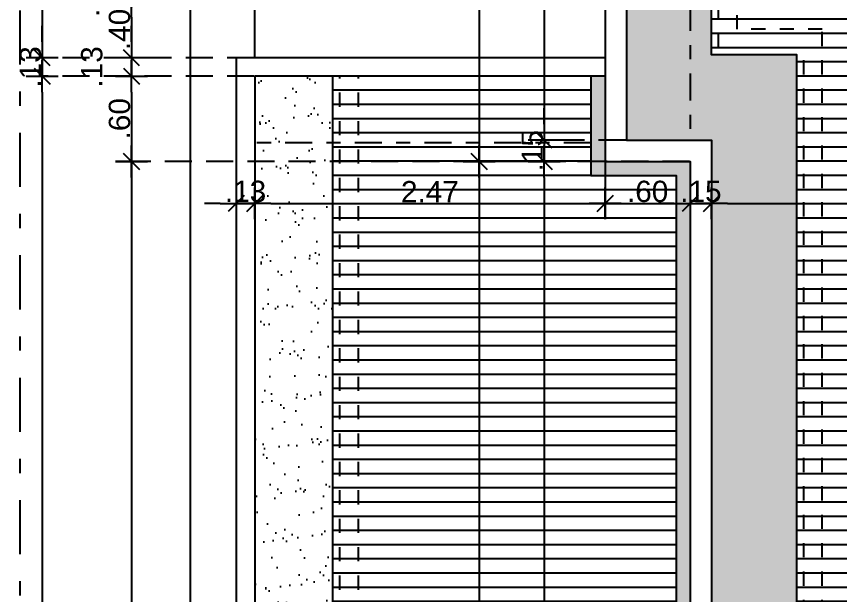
# Model space of a CAD drawing. Header units: millimetres. Extents: x 1974 to 2225, y 1614 to 1800.
# Drawn here: x 2056.56 to 2062.36, y 1630.94 to 1635.02 of the extents above; entities that cross this region are included whole.
import ezdxf

# ---------------------------------------------------------------- set-up
doc = ezdxf.new("R2010")
doc.units = ezdxf.units.MM
doc.header["$LTSCALE"] = 0.03
doc.header["$PDMODE"] = 34
doc.linetypes.add('DASHDOT', pattern=[25.4, 12.7, -6.35, 0, -6.35])
doc.linetypes.add('HIDDEN', pattern=[9.525, 6.35, -3.175])
for name, color, linetype in [('COTA', 250, 'Continuous'), ('PL09', 9, 'Continuous'), ('PL250', 250, 'Continuous'), ('PL251', 251, 'Continuous'), ('PL5', 5, 'Continuous'), ('PL6', 6, 'Continuous'), ('Projeção', 250, 'HIDDEN')]:
    doc.layers.add(name, color=color, linetype=linetype)
doc.styles.get("Standard").update_dxf_attribs({"font": 'arial.ttf'})
doc.dimstyles.new('TICK01', dxfattribs={"dimscale": 0, "dimtxt": 2, "dimasz": 1.5, "dimexe": 0.18, "dimexo": 0.06, "dimgap": 0.09, "dimtad": 1, "dimzin": 4, "dimdsep": 46, "dimtxsty": 'Standard', "dimblk": 'TICK1', "dimcen": 0.09, "dimclrd": 256, "dimclre": 256, "dimclrt": 4, "dimaunit": 1, "dimadec": 0, "dimazin": 0, "dimtfac": 1, "dimtix": 1, "dimtmove": 2, "dimatfit": 3, "dimldrblk": 'TICK1', "dimfxl": 1, "dimtolj": 1, "dimtzin": 12, "dimarcsym": 0})
pattern_1 = [(0, (0, 0), (0, 0.1), [])]

# ---------------------------------------------------------------- blocks, each defined once
blk = doc.blocks.new('TICK1')
for p, q in [((0, 1), (0, -1)), ((-1, 0), (1, 0)), ((0.5, 0.5), (-0.5, -0.5))]:
    blk.add_line(p, q)
blk = doc.blocks.new('*D93')
at = {"layer": 'COTA', "linetype": 'HIDDEN', "lineweight": -2, "transparency": 16777216}
for p, q in [((2058.1091, 1634.7229), (2058.1091, 1633.6883)), ((2058.2391, 1634.5929), (2058.2391, 1633.6883))]:
    blk.add_line(p, q, dxfattribs=at)
at = {"layer": 'COTA', "lineweight": -2, "transparency": 16777216}
for p, q in [((2057.9966, 1633.7018), (2057.8841, 1633.7018)), ((2058.1091, 1633.7018), (2058.2391, 1633.7018)), ((2058.3516, 1633.7018), (2058.4641, 1633.7018))]:
    blk.add_line(p, q, dxfattribs=at)
at = {"layer": 'DEFPOINTS', "color": 0, "transparency": 16777216}
for p in [(2058.1091, 1634.7274), (2058.2391, 1634.5974), (2058.2391, 1633.7018)]:
    blk.add_point(p, dxfattribs=at)
at = {"layer": 'COTA', "lineweight": -2, "transparency": 16777216, "xscale": 0.112499999905691, "yscale": 0.112499999905691, "zscale": 0.112499999905691}
blk.add_blockref('TICK1', (2058.1091, 1633.7018), dxfattribs=at)
at = {"layer": 'COTA', "lineweight": -2, "transparency": 16777216, "xscale": 0.112499999905691, "yscale": 0.112499999905691, "zscale": 0.112499999905691, "rotation": 180}
blk.add_blockref('TICK1', (2058.2391, 1633.7018), dxfattribs=at)
at = {"layer": 'COTA', "color": 4, "transparency": 16777216, "insert": (2058.1741, 1633.7852), "char_height": 0.15, "attachment_point": 5}
blk.add_mtext('\\A1;.13', dxfattribs=at)
blk = doc.blocks.new('*D94')
at = {"layer": 'COTA', "linetype": 'HIDDEN', "lineweight": -2, "transparency": 16777216}
for p, q in [((2058.2391, 1634.5929), (2058.2391, 1633.6883)), ((2060.7061, 1633.9929), (2060.7061, 1633.6883))]:
    blk.add_line(p, q, dxfattribs=at)
at = {"layer": 'COTA', "lineweight": -2, "transparency": 16777216}
blk.add_line((2058.3516, 1633.7018), (2060.5936, 1633.7018), dxfattribs=at)
at = {"layer": 'DEFPOINTS', "color": 0, "transparency": 16777216}
for p in [(2058.2391, 1634.5974), (2060.7061, 1633.9974), (2060.7061, 1633.7018)]:
    blk.add_point(p, dxfattribs=at)
at = {"layer": 'COTA', "lineweight": -2, "transparency": 16777216, "xscale": 0.112499999905691, "yscale": 0.112499999905691, "zscale": 0.112499999905691, "rotation": 180}
blk.add_blockref('TICK1', (2058.2391, 1633.7018), dxfattribs=at)
at = {"layer": 'COTA', "lineweight": -2, "transparency": 16777216, "xscale": 0.112499999905691, "yscale": 0.112499999905691, "zscale": 0.112499999905691}
blk.add_blockref('TICK1', (2060.7061, 1633.7018), dxfattribs=at)
at = {"layer": 'COTA', "color": 4, "transparency": 16777216, "insert": (2059.4726, 1633.7839), "char_height": 0.15, "attachment_point": 5}
blk.add_mtext('\\A1;2.47', dxfattribs=at)
blk = doc.blocks.new('*D95')
at = {"layer": 'COTA', "linetype": 'HIDDEN', "lineweight": -2, "transparency": 16777216}
for p, q in [((2060.7061, 1633.9929), (2060.7061, 1633.6883)), ((2061.3061, 1633.9929), (2061.3061, 1633.6883))]:
    blk.add_line(p, q, dxfattribs=at)
at = {"layer": 'COTA', "lineweight": -2, "transparency": 16777216}
blk.add_line((2060.8186, 1633.7018), (2061.1936, 1633.7018), dxfattribs=at)
at = {"layer": 'DEFPOINTS', "color": 0, "transparency": 16777216}
for p in [(2060.7061, 1633.9974), (2061.3061, 1633.9974), (2061.3061, 1633.7018)]:
    blk.add_point(p, dxfattribs=at)
at = {"layer": 'COTA', "lineweight": -2, "transparency": 16777216, "xscale": 0.112499999905691, "yscale": 0.112499999905691, "zscale": 0.112499999905691, "rotation": 180}
blk.add_blockref('TICK1', (2060.7061, 1633.7018), dxfattribs=at)
at = {"layer": 'COTA', "lineweight": -2, "transparency": 16777216, "xscale": 0.112499999905691, "yscale": 0.112499999905691, "zscale": 0.112499999905691}
blk.add_blockref('TICK1', (2061.3061, 1633.7018), dxfattribs=at)
at = {"layer": 'COTA', "color": 4, "transparency": 16777216, "insert": (2061.0061, 1633.7851), "char_height": 0.15, "attachment_point": 5}
blk.add_mtext('\\A1;.60', dxfattribs=at)
blk = doc.blocks.new('*D96')
at = {"layer": 'COTA', "linetype": 'HIDDEN', "lineweight": -2, "transparency": 16777216}
for p, q in [((2061.4561, 1634.1429), (2061.4561, 1633.6883)), ((2061.3061, 1633.9929), (2061.3061, 1633.6883))]:
    blk.add_line(p, q, dxfattribs=at)
at = {"layer": 'COTA', "lineweight": -2, "transparency": 16777216}
for p, q in [((2061.1936, 1633.7018), (2061.0811, 1633.7018)), ((2061.3061, 1633.7018), (2061.4561, 1633.7018)), ((2061.5686, 1633.7018), (2061.6811, 1633.7018))]:
    blk.add_line(p, q, dxfattribs=at)
at = {"layer": 'DEFPOINTS', "color": 0, "transparency": 16777216}
for p in [(2061.4561, 1634.1474), (2061.3061, 1633.9974), (2061.4561, 1633.7018)]:
    blk.add_point(p, dxfattribs=at)
at = {"layer": 'COTA', "lineweight": -2, "transparency": 16777216, "xscale": 0.112499999905691, "yscale": 0.112499999905691, "zscale": 0.112499999905691}
blk.add_blockref('TICK1', (2061.3061, 1633.7018), dxfattribs=at)
at = {"layer": 'COTA', "lineweight": -2, "transparency": 16777216, "xscale": 0.112499999905691, "yscale": 0.112499999905691, "zscale": 0.112499999905691, "rotation": 180}
blk.add_blockref('TICK1', (2061.4561, 1633.7018), dxfattribs=at)
at = {"layer": 'COTA', "color": 4, "transparency": 16777216, "insert": (2061.3811, 1633.7851), "char_height": 0.15, "attachment_point": 5}
blk.add_mtext('\\A1;.15', dxfattribs=at)
blk = doc.blocks.new('*D97')
at = {"layer": 'COTA', "linetype": 'HIDDEN', "lineweight": -2, "transparency": 16777216}
for p, q in [((2061.4561, 1634.1429), (2061.4561, 1633.6883)), ((2068.3101, 1633.6975), (2068.3101, 1633.7153))]:
    blk.add_line(p, q, dxfattribs=at)
at = {"layer": 'COTA', "lineweight": -2, "transparency": 16777216}
blk.add_line((2061.5686, 1633.7018), (2068.1976, 1633.7018), dxfattribs=at)
at = {"layer": 'DEFPOINTS', "color": 0, "transparency": 16777216}
for p in [(2061.4561, 1634.1474), (2068.3101, 1633.7018), (2068.3101, 1633.693)]:
    blk.add_point(p, dxfattribs=at)
at = {"layer": 'COTA', "lineweight": -2, "transparency": 16777216, "xscale": 0.112499999905691, "yscale": 0.112499999905691, "zscale": 0.112499999905691, "rotation": 180}
blk.add_blockref('TICK1', (2061.4561, 1633.7018), dxfattribs=at)
at = {"layer": 'COTA', "lineweight": -2, "transparency": 16777216, "xscale": 0.112499999905691, "yscale": 0.112499999905691, "zscale": 0.112499999905691}
blk.add_blockref('TICK1', (2068.3101, 1633.7018), dxfattribs=at)
at = {"layer": 'COTA', "color": 4, "transparency": 16777216, "insert": (2064.8831, 1633.7851), "char_height": 0.15, "attachment_point": 5}
blk.add_mtext('\\A1;6.85', dxfattribs=at)
blk = doc.blocks.new('*D149')
at = {"layer": 'COTA', "lineweight": -2, "transparency": 16777216}
for p, q in [((2057.3705, 1635.3077), (2057.3705, 1635.4202)), ((2057.3705, 1635.1952), (2057.3705, 1635.1252)), ((2057.3705, 1635.0127), (2057.3705, 1634.9002))]:
    blk.add_line(p, q, dxfattribs=at)
at = {"layer": 'COTA', "linetype": 'HIDDEN', "lineweight": -2, "transparency": 16777216}
for p, q in [((2058.2346, 1635.1952), (2057.357, 1635.1952)), ((2058.2346, 1635.1252), (2057.357, 1635.1252))]:
    blk.add_line(p, q, dxfattribs=at)
at = {"layer": 'DEFPOINTS', "color": 0, "transparency": 16777216}
for p in [(2058.2391, 1635.1952), (2057.3705, 1635.1252), (2058.2391, 1635.1252)]:
    blk.add_point(p, dxfattribs=at)
at = {"layer": 'COTA', "lineweight": -2, "transparency": 16777216, "xscale": 0.112499999905691, "yscale": 0.112499999905691, "zscale": 0.112499999905691}
for p, rotation in [((2057.3705, 1635.1952), 270), ((2057.3705, 1635.1252), 90)]:
    blk.add_blockref('TICK1', p, dxfattribs=dict(at, rotation=rotation))
at = {"layer": 'COTA', "color": 4, "transparency": 16777216, "insert": (2057.0717, 1635.1602), "char_height": 0.15, "attachment_point": 5, "rotation": 90}
blk.add_mtext('\\A1;.07', dxfattribs=at)
blk = doc.blocks.new('*D150')
at = {"layer": 'COTA', "linetype": 'HIDDEN', "lineweight": -2, "transparency": 16777216}
for p, q in [((2058.2346, 1635.1252), (2057.357, 1635.1252)), ((2058.2346, 1634.7274), (2057.357, 1634.7274))]:
    blk.add_line(p, q, dxfattribs=at)
at = {"layer": 'COTA', "lineweight": -2, "transparency": 16777216}
blk.add_line((2057.3705, 1635.0127), (2057.3705, 1634.8399), dxfattribs=at)
at = {"layer": 'DEFPOINTS', "color": 0, "transparency": 16777216}
for p in [(2058.2391, 1635.1252), (2057.3705, 1634.7274), (2058.2391, 1634.7274)]:
    blk.add_point(p, dxfattribs=at)
at = {"layer": 'COTA', "lineweight": -2, "transparency": 16777216, "xscale": 0.112499999905691, "yscale": 0.112499999905691, "zscale": 0.112499999905691}
for p, rotation in [((2057.3705, 1635.1252), 90), ((2057.3705, 1634.7274), 270)]:
    blk.add_blockref('TICK1', p, dxfattribs=dict(at, rotation=rotation))
at = {"layer": 'COTA', "color": 4, "transparency": 16777216, "insert": (2057.2872, 1634.9263), "char_height": 0.15, "attachment_point": 5, "rotation": 90}
blk.add_mtext('\\A1;.40', dxfattribs=at)
blk = doc.blocks.new('*D151')
at = {"layer": 'COTA', "lineweight": -2, "transparency": 16777216}
for p, q in [((2057.3705, 1634.8399), (2057.3705, 1634.9524)), ((2057.3705, 1634.7274), (2057.3705, 1634.5974)), ((2057.3705, 1634.4849), (2057.3705, 1634.3724))]:
    blk.add_line(p, q, dxfattribs=at)
at = {"layer": 'COTA', "linetype": 'HIDDEN', "lineweight": -2, "transparency": 16777216}
for p, q in [((2058.2346, 1634.7274), (2057.357, 1634.7274)), ((2058.2346, 1634.5974), (2057.357, 1634.5974))]:
    blk.add_line(p, q, dxfattribs=at)
at = {"layer": 'DEFPOINTS', "color": 0, "transparency": 16777216}
for p in [(2058.2391, 1634.7274), (2057.3705, 1634.5974), (2058.2391, 1634.5974)]:
    blk.add_point(p, dxfattribs=at)
at = {"layer": 'COTA', "lineweight": -2, "transparency": 16777216, "xscale": 0.112499999905691, "yscale": 0.112499999905691, "zscale": 0.112499999905691}
for p, rotation in [((2057.3705, 1634.7274), 270), ((2057.3705, 1634.5974), 90)]:
    blk.add_blockref('TICK1', p, dxfattribs=dict(at, rotation=rotation))
at = {"layer": 'COTA', "color": 4, "transparency": 16777216, "insert": (2057.0919, 1634.6624), "char_height": 0.15, "attachment_point": 5, "rotation": 90}
blk.add_mtext('\\A1;.13', dxfattribs=at)
blk = doc.blocks.new('*D152')
at = {"layer": 'COTA', "linetype": 'HIDDEN', "lineweight": -2, "transparency": 16777216}
for p, q in [((2058.2346, 1634.5974), (2057.357, 1634.5974)), ((2060.7016, 1633.9974), (2057.357, 1633.9974))]:
    blk.add_line(p, q, dxfattribs=at)
at = {"layer": 'COTA', "lineweight": -2, "transparency": 16777216}
blk.add_line((2057.3705, 1634.4849), (2057.3705, 1634.1099), dxfattribs=at)
at = {"layer": 'DEFPOINTS', "color": 0, "transparency": 16777216}
for p in [(2058.2391, 1634.5974), (2057.3705, 1633.9974), (2060.7061, 1633.9974)]:
    blk.add_point(p, dxfattribs=at)
at = {"layer": 'COTA', "lineweight": -2, "transparency": 16777216, "xscale": 0.112499999905691, "yscale": 0.112499999905691, "zscale": 0.112499999905691}
for p, rotation in [((2057.3705, 1634.5974), 90), ((2057.3705, 1633.9974), 270)]:
    blk.add_blockref('TICK1', p, dxfattribs=dict(at, rotation=rotation))
at = {"layer": 'COTA', "color": 4, "transparency": 16777216, "insert": (2057.2872, 1634.2974), "char_height": 0.15, "attachment_point": 5, "rotation": 90}
blk.add_mtext('\\A1;.60', dxfattribs=at)
blk = doc.blocks.new('*D153')
at = {"layer": 'COTA', "linetype": 'HIDDEN', "lineweight": -2, "transparency": 16777216}
for p, q in [((2060.7016, 1633.9974), (2057.357, 1633.9974)), ((2061.1681, 1625.8094), (2057.357, 1625.8094))]:
    blk.add_line(p, q, dxfattribs=at)
at = {"layer": 'COTA', "lineweight": -2, "transparency": 16777216}
blk.add_line((2057.3705, 1633.8849), (2057.3705, 1625.9219), dxfattribs=at)
at = {"layer": 'DEFPOINTS', "color": 0, "transparency": 16777216}
for p in [(2060.7061, 1633.9974), (2057.3705, 1625.8094), (2061.1726, 1625.8094)]:
    blk.add_point(p, dxfattribs=at)
at = {"layer": 'COTA', "lineweight": -2, "transparency": 16777216, "xscale": 0.112499999905691, "yscale": 0.112499999905691, "zscale": 0.112499999905691}
for p, rotation in [((2057.3705, 1633.9974), 90), ((2057.3705, 1625.8094), 270)]:
    blk.add_blockref('TICK1', p, dxfattribs=dict(at, rotation=rotation))
at = {"layer": 'COTA', "color": 4, "transparency": 16777216, "insert": (2057.2872, 1629.9034), "char_height": 0.15, "attachment_point": 5, "rotation": 90}
blk.add_mtext('\\A1;8.19', dxfattribs=at)
blk = doc.blocks.new('*D156')
at = {"layer": 'COTA', "linetype": 'HIDDEN', "lineweight": -2, "transparency": 16777216}
for p, q in [((2060.7016, 1643.2234), (2056.7293, 1643.2234)), ((2057.366, 1634.7274), (2056.7293, 1634.7274))]:
    blk.add_line(p, q, dxfattribs=at)
at = {"layer": 'COTA', "lineweight": -2, "transparency": 16777216}
blk.add_line((2056.7428, 1643.1109), (2056.7428, 1634.8399), dxfattribs=at)
at = {"layer": 'DEFPOINTS', "color": 0, "transparency": 16777216}
for p in [(2060.7061, 1643.2234), (2056.7428, 1634.7274), (2057.3705, 1634.7274)]:
    blk.add_point(p, dxfattribs=at)
at = {"layer": 'COTA', "lineweight": -2, "transparency": 16777216, "xscale": 0.112499999905691, "yscale": 0.112499999905691, "zscale": 0.112499999905691}
for p, rotation in [((2056.7428, 1643.2234), 90), ((2056.7428, 1634.7274), 270)]:
    blk.add_blockref('TICK1', p, dxfattribs=dict(at, rotation=rotation))
at = {"layer": 'COTA', "color": 4, "transparency": 16777216, "insert": (2056.6595, 1638.9754), "char_height": 0.15, "attachment_point": 5, "rotation": 90}
blk.add_mtext('\\A1;8.50', dxfattribs=at)
blk = doc.blocks.new('*D157')
at = {"layer": 'COTA', "lineweight": -2, "transparency": 16777216}
for p, q in [((2056.7428, 1634.8399), (2056.7428, 1634.9524)), ((2056.7428, 1634.7274), (2056.7428, 1634.5974)), ((2056.7428, 1634.4849), (2056.7428, 1634.3724))]:
    blk.add_line(p, q, dxfattribs=at)
at = {"layer": 'COTA', "linetype": 'HIDDEN', "lineweight": -2, "transparency": 16777216}
for p, q in [((2057.366, 1634.7274), (2056.7293, 1634.7274)), ((2057.366, 1634.5974), (2056.7293, 1634.5974))]:
    blk.add_line(p, q, dxfattribs=at)
at = {"layer": 'DEFPOINTS', "color": 0, "transparency": 16777216}
for p in [(2057.3705, 1634.7274), (2056.7428, 1634.5974), (2057.3705, 1634.5974)]:
    blk.add_point(p, dxfattribs=at)
at = {"layer": 'COTA', "lineweight": -2, "transparency": 16777216, "xscale": 0.112499999905691, "yscale": 0.112499999905691, "zscale": 0.112499999905691}
for p, rotation in [((2056.7428, 1634.7274), 270), ((2056.7428, 1634.5974), 90)]:
    blk.add_blockref('TICK1', p, dxfattribs=dict(at, rotation=rotation))
at = {"layer": 'COTA', "color": 4, "transparency": 16777216, "insert": (2056.6594, 1634.6624), "char_height": 0.15, "attachment_point": 5, "rotation": 90}
blk.add_mtext('\\A1;.13', dxfattribs=at)
blk = doc.blocks.new('*D158')
at = {"layer": 'COTA', "linetype": 'HIDDEN', "lineweight": -2, "transparency": 16777216}
for p, q in [((2057.366, 1634.5974), (2056.7293, 1634.5974)), ((2057.366, 1625.7814), (2056.7293, 1625.7814))]:
    blk.add_line(p, q, dxfattribs=at)
at = {"layer": 'COTA', "lineweight": -2, "transparency": 16777216}
blk.add_line((2056.7428, 1634.4849), (2056.7428, 1625.8939), dxfattribs=at)
at = {"layer": 'DEFPOINTS', "color": 0, "transparency": 16777216}
for p in [(2057.3705, 1634.5974), (2056.7428, 1625.7814), (2057.3705, 1625.7814)]:
    blk.add_point(p, dxfattribs=at)
at = {"layer": 'COTA', "lineweight": -2, "transparency": 16777216, "xscale": 0.112499999905691, "yscale": 0.112499999905691, "zscale": 0.112499999905691}
for p, rotation in [((2056.7428, 1634.5974), 90), ((2056.7428, 1625.7814), 270)]:
    blk.add_blockref('TICK1', p, dxfattribs=dict(at, rotation=rotation))
at = {"layer": 'COTA', "color": 4, "transparency": 16777216, "insert": (2056.6595, 1630.1894), "char_height": 0.15, "attachment_point": 5, "rotation": 90}
blk.add_mtext('\\A1;8.82', dxfattribs=at)
blk = doc.blocks.new('*D163')
at = {"layer": 'COTA', "linetype": 'HIDDEN', "lineweight": -2, "transparency": 16777216}
for p, q in [((2060.8516, 1637.8434), (2060.2637, 1637.8434)), ((2060.8516, 1634.1474), (2060.2637, 1634.1474))]:
    blk.add_line(p, q, dxfattribs=at)
at = {"layer": 'COTA', "lineweight": -2, "transparency": 16777216}
blk.add_line((2060.2772, 1637.7309), (2060.2772, 1634.2599), dxfattribs=at)
at = {"layer": 'DEFPOINTS', "color": 0, "transparency": 16777216}
for p in [(2060.8561, 1637.8434), (2060.2772, 1634.1474), (2060.8561, 1634.1474)]:
    blk.add_point(p, dxfattribs=at)
at = {"layer": 'COTA', "lineweight": -2, "transparency": 16777216, "xscale": 0.112499999905691, "yscale": 0.112499999905691, "zscale": 0.112499999905691}
for p, rotation in [((2060.2772, 1637.8434), 90), ((2060.2772, 1634.1474), 270)]:
    blk.add_blockref('TICK1', p, dxfattribs=dict(at, rotation=rotation))
at = {"layer": 'COTA', "color": 4, "transparency": 16777216, "insert": (2060.1939, 1635.9954), "char_height": 0.15, "attachment_point": 5, "rotation": 90}
blk.add_mtext('\\A1;3.70', dxfattribs=at)
blk = doc.blocks.new('*D164')
at = {"layer": 'COTA', "lineweight": -2, "transparency": 16777216}
for p, q in [((2060.2772, 1634.2599), (2060.2772, 1634.3724)), ((2060.2772, 1634.1474), (2060.2772, 1633.9974)), ((2060.2772, 1633.8849), (2060.2772, 1633.7724))]:
    blk.add_line(p, q, dxfattribs=at)
at = {"layer": 'COTA', "linetype": 'HIDDEN', "lineweight": -2, "transparency": 16777216}
for p, q in [((2060.8516, 1634.1474), (2060.2637, 1634.1474)), ((2061.3016, 1633.9974), (2060.2637, 1633.9974))]:
    blk.add_line(p, q, dxfattribs=at)
at = {"layer": 'DEFPOINTS', "color": 0, "transparency": 16777216}
for p in [(2060.8561, 1634.1474), (2060.2772, 1633.9974), (2061.3061, 1633.9974)]:
    blk.add_point(p, dxfattribs=at)
at = {"layer": 'COTA', "lineweight": -2, "transparency": 16777216, "xscale": 0.112499999905691, "yscale": 0.112499999905691, "zscale": 0.112499999905691}
for p, rotation in [((2060.2772, 1634.1474), 270), ((2060.2772, 1633.9974), 90)]:
    blk.add_blockref('TICK1', p, dxfattribs=dict(at, rotation=rotation))
at = {"layer": 'COTA', "color": 4, "transparency": 16777216, "insert": (2060.1939, 1634.0724), "char_height": 0.15, "attachment_point": 5, "rotation": 90}
blk.add_mtext('\\A1;.15', dxfattribs=at)
blk = doc.blocks.new('*D165')
at = {"layer": 'COTA', "linetype": 'HIDDEN', "lineweight": -2, "transparency": 16777216}
for p, q in [((2061.3016, 1633.9974), (2060.2637, 1633.9974)), ((2061.3016, 1625.8094), (2060.2637, 1625.8094))]:
    blk.add_line(p, q, dxfattribs=at)
at = {"layer": 'COTA', "lineweight": -2, "transparency": 16777216}
blk.add_line((2060.2772, 1633.8849), (2060.2772, 1625.9219), dxfattribs=at)
at = {"layer": 'DEFPOINTS', "color": 0, "transparency": 16777216}
for p in [(2061.3061, 1633.9974), (2060.2772, 1625.8094), (2061.3061, 1625.8094)]:
    blk.add_point(p, dxfattribs=at)
at = {"layer": 'COTA', "lineweight": -2, "transparency": 16777216, "xscale": 0.112499999905691, "yscale": 0.112499999905691, "zscale": 0.112499999905691}
for p, rotation in [((2060.2772, 1633.9974), 90), ((2060.2772, 1625.8094), 270)]:
    blk.add_blockref('TICK1', p, dxfattribs=dict(at, rotation=rotation))
at = {"layer": 'COTA', "color": 4, "transparency": 16777216, "insert": (2060.1939, 1629.9034), "char_height": 0.15, "attachment_point": 5, "rotation": 90}
blk.add_mtext('\\A1;8.19', dxfattribs=at)
blk = doc.blocks.new('*D167')
at = {"layer": 'COTA', "linetype": 'HIDDEN', "lineweight": -2, "transparency": 16777216}
for p, q in [((2060.2727, 1643.2234), (2059.8052, 1643.2234)), ((2060.2727, 1633.9974), (2059.8052, 1633.9974))]:
    blk.add_line(p, q, dxfattribs=at)
at = {"layer": 'COTA', "lineweight": -2, "transparency": 16777216}
blk.add_line((2059.8187, 1643.1109), (2059.8187, 1634.1099), dxfattribs=at)
at = {"layer": 'DEFPOINTS', "color": 0, "transparency": 16777216}
for p in [(2060.2772, 1643.2234), (2059.8187, 1633.9974), (2060.2772, 1633.9974)]:
    blk.add_point(p, dxfattribs=at)
at = {"layer": 'COTA', "lineweight": -2, "transparency": 16777216, "xscale": 0.112499999905691, "yscale": 0.112499999905691, "zscale": 0.112499999905691}
for p, rotation in [((2059.8187, 1643.2234), 90), ((2059.8187, 1633.9974), 270)]:
    blk.add_blockref('TICK1', p, dxfattribs=dict(at, rotation=rotation))
at = {"layer": 'COTA', "color": 4, "transparency": 16777216, "insert": (2059.7353, 1638.6104), "char_height": 0.15, "attachment_point": 5, "rotation": 90}
blk.add_mtext('\\A1;9.23', dxfattribs=at)
blk = doc.blocks.new('*D168')
at = {"layer": 'COTA', "linetype": 'HIDDEN', "lineweight": -2, "transparency": 16777216}
for p, q in [((2060.2727, 1633.9974), (2059.8052, 1633.9974)), ((2060.2727, 1625.8094), (2059.8052, 1625.8094))]:
    blk.add_line(p, q, dxfattribs=at)
at = {"layer": 'COTA', "lineweight": -2, "transparency": 16777216}
blk.add_line((2059.8187, 1633.8849), (2059.8187, 1625.9219), dxfattribs=at)
at = {"layer": 'DEFPOINTS', "color": 0, "transparency": 16777216}
for p in [(2060.2772, 1633.9974), (2059.8187, 1625.8094), (2060.2772, 1625.8094)]:
    blk.add_point(p, dxfattribs=at)
at = {"layer": 'COTA', "lineweight": -2, "transparency": 16777216, "xscale": 0.112499999905691, "yscale": 0.112499999905691, "zscale": 0.112499999905691}
for p, rotation in [((2059.8187, 1633.9974), 90), ((2059.8187, 1625.8094), 270)]:
    blk.add_blockref('TICK1', p, dxfattribs=dict(at, rotation=rotation))
at = {"layer": 'COTA', "color": 4, "transparency": 16777216, "insert": (2059.7354, 1629.9034), "char_height": 0.15, "attachment_point": 5, "rotation": 90}
blk.add_mtext('\\A1;8.19', dxfattribs=at)

msp = doc.modelspace()

# ---------------------------------------------------------------- hatches: boundary and pattern name
at = {"layer": 'PL09'}
h = msp.add_hatch(color=256, dxfattribs=at)
h.dxf.hatch_style = 1
h.paths.add_polyline_path([(2061.3061, 1633.9974), (2060.7061, 1633.9974), (2060.7061, 1634.5974), (2060.6061, 1634.5974), (2060.6061, 1633.8974), (2061.2061, 1633.8974), (2061.2061, 1625.8094), (2061.3061, 1625.8094)])
at = {"layer": 'PL250'}
h = msp.add_hatch(dxfattribs=at)
h.set_pattern_fill('_USER', color=256, scale=0.1, pattern_type=0)
h.set_pattern_definition(pattern_1)
h.paths.add_polyline_path([(2064.5321, 1637.8434), (2061.4561, 1637.8434), (2061.4561, 1634.7474), (2062.0561, 1634.7474), (2062.0561, 1625.8094), (2063.4331, 1625.8094), (2063.4331, 1625.7814), (2064.5321, 1625.7814)])
h.paths.add_polyline_path([(2063.1719, 1632.4876), (2063.1719, 1631.2145), (2062.7476, 1631.8511)], flags=16)
h.paths.add_polyline_path([(2066.4922, 1631.2145), (2066.4922, 1632.4876), (2066.9166, 1631.8511)], flags=16)
h.paths.add_polyline_path([(2067.7101, 1637.8434), (2064.5321, 1637.8434), (2064.5321, 1625.7814), (2067.7101, 1625.7814)])
h = msp.add_hatch(dxfattribs=at)
h.set_pattern_fill('_USER', color=256, scale=0.1, pattern_type=0)
h.set_pattern_definition(pattern_1)
h.paths.add_polyline_path([(2059.7522, 1630.8259), (2059.7522, 1629.5529), (2059.3279, 1630.1894)], flags=16)
h.paths.add_polyline_path([(2060.6061, 1634.1274), (2060.6061, 1634.5974), (2058.7891, 1634.5974), (2058.7891, 1634.1274)])
h.paths.add_polyline_path([(2061.2061, 1625.8094), (2061.2061, 1633.8974), (2060.6061, 1633.8974), (2060.6061, 1634.1274), (2058.7891, 1634.1274), (2058.7891, 1625.7814), (2061.1726, 1625.7814), (2061.1726, 1625.8094)])
at = {"layer": 'PL251'}
h = msp.add_hatch(dxfattribs=at)
h.set_pattern_fill('AR-SAND', color=256, scale=0.005, angle=180, style=0)
h.paths.add_polyline_path([(2062.0561, 1634.7474), (2061.4561, 1634.7474), (2061.4561, 1637.8434), (2061.3061, 1637.8434), (2061.3061, 1634.1474), (2061.4561, 1634.1474), (2061.4561, 1625.8094), (2062.0561, 1625.8094)])
h.paths.add_polyline_path([(2061.3061, 1637.8434), (2060.8561, 1637.8434), (2060.8561, 1634.1474), (2061.3061, 1634.1474)])
h = msp.add_hatch(dxfattribs=at)
h.set_pattern_fill('AR-SAND', color=256, scale=0.005, angle=180, style=0)
h.paths.add_polyline_path([(2058.7891, 1634.1274), (2058.2391, 1634.1274), (2058.2391, 1625.7814), (2058.7891, 1625.7814)])
h.paths.add_polyline_path([(2058.7891, 1634.5974), (2058.2391, 1634.5974), (2058.2391, 1634.1274), (2058.7891, 1634.1274)])

# ---------------------------------------------------------------- linework, layer by layer
at = {"color": 5, "linetype": 'DASHDOT'}
msp.add_line((2056.5861, 1619.1634), (2056.5861, 1645.7994), dxfattribs=at)
at = {"layer": 'PL250'}
msp.add_lwpolyline([(2060.6061, 1634.5974), (2060.6061, 1633.8974), (2061.2061, 1633.8974), (2061.2061, 1625.8094)], dxfattribs=at)
at = {"layer": 'PL5'}
for points in [[(2068.3581, 1641.9734), (2068.3581, 1643.2234), (2060.7061, 1643.2234), (2060.7061, 1633.9974), (2061.3061, 1633.9974), (2061.3061, 1625.8094)], [(2060.8561, 1637.8434), (2060.8561, 1634.1474), (2061.4561, 1634.1474), (2061.4561, 1625.8094)]]:
    msp.add_lwpolyline(points, dxfattribs=at)
at = {"layer": 'PL6'}
for p, q in [((2057.7861, 1625.6814), (2057.7861, 1645.7994)), ((2058.2391, 1634.7274), (2058.2391, 1645.7994)), ((2060.7061, 1634.5974), (2058.2391, 1634.5974)), ((2058.2391, 1634.5974), (2058.2391, 1625.7814)), ((2058.7891, 1625.7814), (2058.7891, 1634.5974))]:
    msp.add_line(p, q, dxfattribs=at)
for points in [[(2062.0561, 1625.8094), (2062.0561, 1634.7474), (2061.4561, 1634.7474), (2061.4561, 1637.8434)], [(2060.7061, 1634.7274), (2058.1091, 1634.7274), (2058.1091, 1625.4814), (2061.1726, 1625.4814)]]:
    msp.add_lwpolyline(points, dxfattribs=at)
at = {"layer": 'Projeção', "linetype": 'HIDDEN', "ltscale": 0.5}
for p, q in [((2058.8391, 1625.7814), (2058.8391, 1634.5974)), ((2058.9691, 1625.7814), (2058.9691, 1634.5974))]:
    msp.add_line(p, q, dxfattribs=at)
at = {"layer": 'Projeção', "linetype": 'DASHDOT', "ltscale": 0.5}
for points in [[(2066.5581, 1641.9734), (2061.3061, 1641.9734), (2061.3061, 1634.1474)], [(2060.6061, 1634.1274), (2058.2391, 1634.1274)]]:
    msp.add_lwpolyline(points, dxfattribs=at)
at = {"layer": 'Projeção', "linetype": 'HIDDEN', "ltscale": 0.5}
for points in [[(2062.1061, 1625.8094), (2062.1061, 1634.7974), (2061.5061, 1634.7974), (2061.5061, 1637.8434)], [(2062.2361, 1625.8094), (2062.2361, 1634.9274), (2061.6361, 1634.9274), (2061.6361, 1637.8434)]]:
    msp.add_lwpolyline(points, dxfattribs=at)

# ---------------------------------------------------------------- dimensions: what is measured, and where the dimension line sits
at = {"layer": 'COTA'}
for base, p1, p2, picture, middle in [((2056.7428, 1634.7274), (2060.7061, 1643.2234), (2057.3705, 1634.7274), '*D156', (2056.6595, 1638.9754)), ((2059.8187, 1633.9974), (2060.2772, 1643.2234), (2060.2772, 1633.9974), '*D167', (2059.7353, 1638.6104)), ((2060.2772, 1634.1474), (2060.8561, 1637.8434), (2060.8561, 1634.1474), '*D163', (2060.1939, 1635.9954)), ((2057.3705, 1634.7274), (2058.2391, 1635.1252), (2058.2391, 1634.7274), '*D150', (2057.2872, 1634.9263)), ((2056.7428, 1634.5974), (2057.3705, 1634.7274), (2057.3705, 1634.5974), '*D157', (2056.6594, 1634.6624)), ((2056.7428, 1625.7814), (2057.3705, 1634.5974), (2057.3705, 1625.7814), '*D158', (2056.6595, 1630.1894)), ((2057.3705, 1633.9974), (2058.2391, 1634.5974), (2060.7061, 1633.9974), '*D152', (2057.2872, 1634.2974)), ((2060.2772, 1633.9974), (2060.8561, 1634.1474), (2061.3061, 1633.9974), '*D164', (2060.1939, 1634.0724)), ((2057.3705, 1625.8094), (2060.7061, 1633.9974), (2061.1726, 1625.8094), '*D153', (2057.2872, 1629.9034)), ((2059.8187, 1625.8094), (2060.2772, 1633.9974), (2060.2772, 1625.8094), '*D168', (2059.7354, 1629.9034)), ((2060.2772, 1625.8094), (2061.3061, 1633.9974), (2061.3061, 1625.8094), '*D165', (2060.1939, 1629.9034))]:
    dim = msp.add_linear_dim(base=base, p1=p1, p2=p2, angle=90, dimstyle='TICK01', override={"dimscale": 0.075}, dxfattribs=at)
    dim.commit()
    dim.dimension.update_dxf_attribs({"geometry": picture, "text_midpoint": middle})
for base, p1, p2, picture, middle in [((2057.3705, 1635.1252), (2058.2391, 1635.1952), (2058.2391, 1635.1252), '*D149', (2057.0717, 1635.1602)), ((2057.3705, 1634.5974), (2058.2391, 1634.7274), (2058.2391, 1634.5974), '*D151', (2057.0919, 1634.6624))]:
    dim = msp.add_linear_dim(base=base, p1=p1, p2=p2, angle=90, dimstyle='TICK01', override={"dimscale": 0.075}, dxfattribs=at)
    dim.commit()
    dim.dimension.update_dxf_attribs({"geometry": picture, "text_midpoint": middle, "dimtype": 160})
for base, p1, p2, picture, middle in [((2058.2391, 1633.7018), (2058.1091, 1634.7274), (2058.2391, 1634.5974), '*D93', (2058.1741, 1633.7852)), ((2060.7061, 1633.7018), (2058.2391, 1634.5974), (2060.7061, 1633.9974), '*D94', (2059.4726, 1633.7839)), ((2061.4561, 1633.7018), (2061.3061, 1633.9974), (2061.4561, 1634.1474), '*D96', (2061.3811, 1633.7851)), ((2068.3101, 1633.7018), (2061.4561, 1634.1474), (2068.3101, 1633.693), '*D97', (2064.8831, 1633.7851)), ((2061.3061, 1633.7018), (2060.7061, 1633.9974), (2061.3061, 1633.9974), '*D95', (2061.0061, 1633.7851))]:
    dim = msp.add_linear_dim(base=base, p1=p1, p2=p2, dimstyle='TICK01', override={"dimscale": 0.075}, dxfattribs=at)
    dim.commit()
    dim.dimension.update_dxf_attribs({"geometry": picture, "text_midpoint": middle})

doc.saveas('drawing.dxf')
